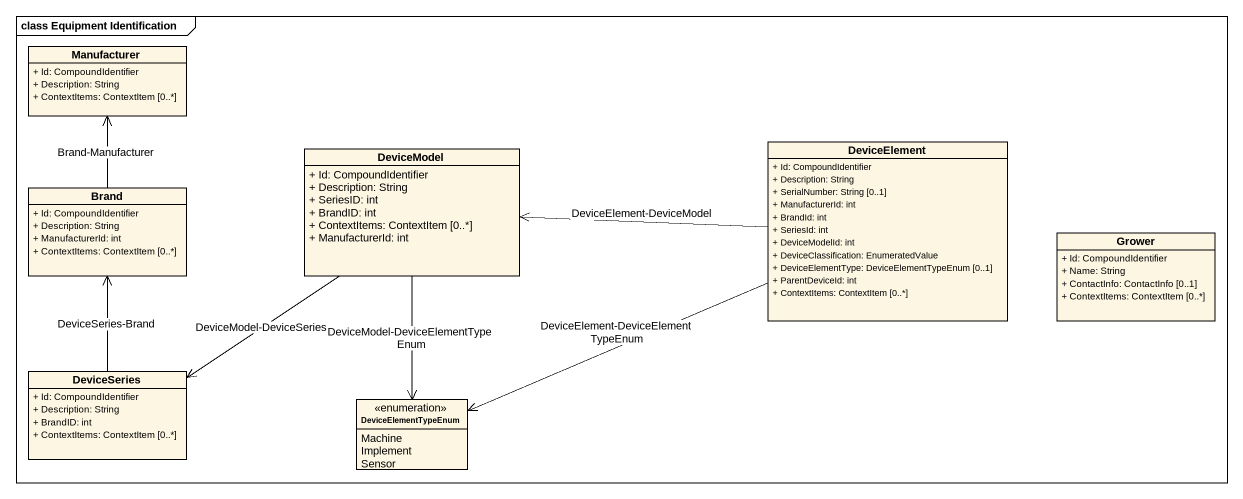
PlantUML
@startuml
mainframe class Equipment Identification
hide circle
hide empty members
skinparam classAttributeIconSize 0
class Manufacturer {
  + Id: CompoundIdentifier
  + Description: String
  + ContextItems: ContextItem [0..*]
}
class DeviceModel {
  + Id: CompoundIdentifier
  + Description: String
  + SeriesID: int
  + BrandID: int
  + ContextItems: ContextItem [0..*]
  + ManufacturerId: int
}
class DeviceElement {
  + Id: CompoundIdentifier
  + Description: String
  + SerialNumber: String [0..1]
  + ManufacturerId: int
  + BrandId: int
  + SeriesId: int
  + DeviceModelId: int
  + DeviceClassification: EnumeratedValue
  + DeviceElementType: DeviceElementTypeEnum [0..1]
  + ParentDeviceId: int
  + ContextItems: ContextItem [0..*]
}
class Brand {
  + Id: CompoundIdentifier
  + Description: String
  + ManufacturerId: int
  + ContextItems: ContextItem [0..*]
}
class Grower {
  + Id: CompoundIdentifier
  + Name: String
  + ContactInfo: ContactInfo [0..1]
  + ContextItems: ContextItem [0..*]
}
class DeviceSeries {
  + Id: CompoundIdentifier
  + Description: String
  + BrandID: int
  + ContextItems: ContextItem [0..*]
}
enum DeviceElementTypeEnum {
  Machine
  Implement
  Sensor
}
Manufacturer <-- Brand : Brand-Manufacturer
DeviceModel <-right- DeviceElement : DeviceElement-DeviceModel
Brand <-- DeviceSeries : DeviceSeries-Brand
DeviceSeries <-up- DeviceModel : DeviceModel-DeviceSeries
DeviceElementTypeEnum <-up- DeviceModel : DeviceModel-DeviceElementTypeEnum
DeviceElementTypeEnum <-right- DeviceElement : DeviceElement-DeviceElementTypeEnum
@enduml
